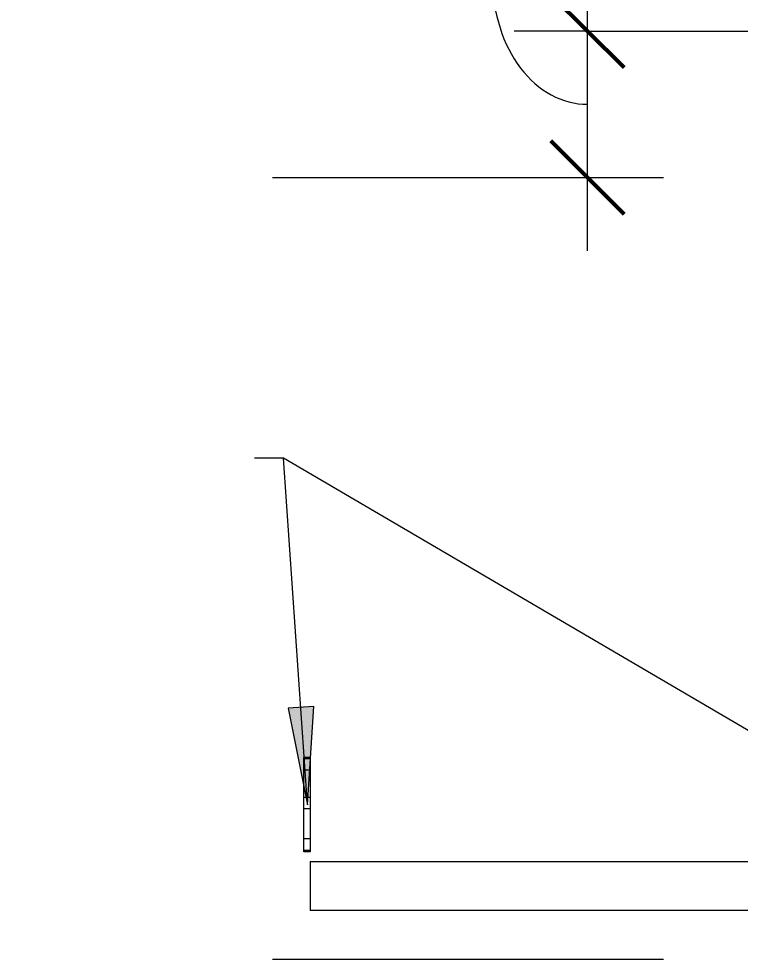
# Model space of a CAD drawing. Header units: inches. Extents: x 6 to 15224, y -733 to 6300.
# Drawn here: x 1276.9 to 1395, y 5221 to 5375 of the extents above; entities that cross this region are included whole.
import ezdxf

# ---------------------------------------------------------------- set-up
doc = ezdxf.new("R2010")
doc.units = ezdxf.units.IN
doc.header["$MEASUREMENT"] = 0
doc.linetypes.add('Center 1_2_', pattern=[112, 64, -16, 16, -16])
for name, color, linetype, lineweight in [('A-ANNO-DIMS', 211, 'Continuous', 13), ('A-ANNO-DIMS-128', 211, 'Continuous', 13), ('A-FLOR-LEVL', 51, 'Continuous', 13), ('A-GENM', 13, 'Continuous', 18), ('A-ROOF', 132, 'Continuous', 18), ('G-ANNO-TEXT', 231, 'Continuous', 13)]:
    doc.layers.add(name, color=color, linetype=linetype, lineweight=lineweight)
doc.styles.add('Open Sans_5', font='OpenSans-Regular.ttf', dxfattribs={"height": 12})
doc.styles.add('Open Sans_8', font='OpenSans-Regular.ttf', dxfattribs={"width": 0.88, "height": 12})
doc.dimstyles.new('Linear_-_3_32__2', dxfattribs={"dimscale": 12, "dimtxt": 12.89496, "dimasz": 1, "dimexe": 1, "dimexo": 0.666667, "dimgap": 0.333333, "dimtad": 1, "dimdec": 8, "dimrnd": 0.003906, "dimzin": 3, "dimdsep": 46, "dimlunit": 4, "dimtxsty": 'Open Sans_8', "dimblk1": 'OBLIQUE', "dimblk2": 'OBLIQUE', "dimsah": 1, "dimcen": 0.09, "dimdle": 1, "dimadec": 3, "dimazin": 2, "dimtfac": 1, "dimtdec": 4, "dimtix": 1, "dimtmove": 1, "dimatfit": 3, "dimfxl": 1, "dimtvp": 1, "dimtfill": 1, "dimfrac": 2, "dimtolj": 1, "dimtzin": 0, "dimarcsym": 2})

# ---------------------------------------------------------------- blocks, each defined once
blk = doc.blocks.new('DIMBLOCK35-WEST ELEVATION')
at = {"layer": 'A-ANNO-DIMS-128'}
for p, q in [((1369.98, 5337), (1369.98, 5385)), ((1369.98, 5373), (1357.98, 5373)), ((1369.98, 5373), (1407.17, 5373)), ((1369.98, 5349), (1369.5, 5349)), ((1369.98, 5349), (1381.98, 5349))]:
    blk.add_line(p, q, dxfattribs=at)
at = {"layer": 'A-ANNO-DIMS-128', "lineweight": 50}
for p, q in [((1369.98, 5373), (1363.98, 5379)), ((1369.98, 5373), (1375.98, 5367)), ((1369.98, 5349), (1363.98, 5355)), ((1369.98, 5349), (1375.98, 5343))]:
    blk.add_line(p, q, dxfattribs=at)
at = {"layer": 'A-ANNO-DIMS-128'}
blk.add_ellipse((1369.98, 5381.26), major_axis=(0, 20.26), ratio=0.76572, start_param=1.570796, end_param=3.141593, dxfattribs=at)
at = {"layer": 'A-ANNO-DIMS-128', "color": 0, "insert": (1349.84, 5381.26), "char_height": 12, "width": 45.0403, "attachment_point": 1, "rotation": 90, "line_spacing_factor": 1.151336, "style": 'Open Sans_8', "bg_fill": 3, "box_fill_scale": 1.25, "bg_fill_color": 256, "bg_fill_true_color": 13158600, "bg_fill_transparency": 0}
blk.add_mtext('2\' - 0"', dxfattribs=at)
blk = doc.blocks.new('_Oblique')
at = {"color": 0, "linetype": 'ByBlock', "lineweight": -2}
blk.add_line((-0.5, -0.5), (0.5, 0.5), dxfattribs=at)

msp = doc.modelspace()

# ---------------------------------------------------------------- hatches: boundary and pattern name
at = {"layer": 'G-ANNO-TEXT'}
msp.add_hatch(color=7, dxfattribs=at).paths.add_polyline_path([(1324.16114006, 5246.29368282), (1325.14709616, 5262.4015995), (1320.94446491, 5262.10791977)])

# ---------------------------------------------------------------- linework, layer by layer
at = {"layer": 'A-FLOR-LEVL', "linetype": 'Center 1_2_'}
for p, q in [((1318.4277019, 5349), (5455.71284829, 5349)), ((1318.4277019, 5221), (5455.71284829, 5221))]:
    msp.add_line(p, q, dxfattribs=at)
at = {"layer": 'A-GENM'}
for p, q in [((1323.54666239, 5253.9032612), (1323.54666239, 5254.03636864)), ((1324.54666239, 5254.03636864), (1323.54666239, 5254.03636864)), ((1323.54666239, 5253.80217273), (1323.54666239, 5253.9032612)), ((1324.54666239, 5253.9032612), (1323.54666239, 5253.9032612)), ((1323.54666239, 5251.92860547), (1323.54666239, 5253.80217273)), ((1324.54666239, 5253.80217273), (1323.54666239, 5253.80217273)), ((1324.54666239, 5254.03636864), (1324.54666239, 5253.9032612)), ((1324.54666239, 5253.9032612), (1324.54666239, 5253.80217273)), ((1324.54666239, 5253.80217273), (1324.54666239, 5251.92860547)), ((1323.54666239, 5247.47888323), (1323.54666239, 5251.92860547)), ((1324.54666239, 5251.92860547), (1323.54666239, 5251.92860547)), ((1324.54666239, 5251.92860547), (1324.54666239, 5247.47888323)), ((1323.54666239, 5245.60531596), (1323.54666239, 5247.47888323)), ((1324.54666239, 5247.47888323), (1323.54666239, 5247.47888323)), ((1324.54666239, 5247.47888323), (1324.54666239, 5245.60531596)), ((1323.54666239, 5240.6872019), (1323.54666239, 5245.60531596)), ((1324.54666239, 5245.60531596), (1323.54666239, 5245.60531596)), ((1324.54666239, 5245.60531596), (1324.54666239, 5240.6872019)), ((1323.54666239, 5238.81363464), (1323.54666239, 5240.6872019)), ((1324.54666239, 5240.6872019), (1323.54666239, 5240.6872019)), ((1324.54666239, 5240.6872019), (1324.54666239, 5238.81363464)), ((1323.54666239, 5238.72764083), (1323.54666239, 5238.81363464)), ((1324.54666239, 5238.81363464), (1323.54666239, 5238.81363464)), ((1323.54666239, 5238.57943873), (1323.54666239, 5238.72764083)), ((1324.54666239, 5238.72764083), (1323.54666239, 5238.72764083)), ((1324.54666239, 5238.57943873), (1323.54666239, 5238.57943873)), ((1324.54666239, 5238.81363464), (1324.54666239, 5238.72764083)), ((1324.54666239, 5238.72764083), (1324.54666239, 5238.57943873))]:
    msp.add_line(p, q, dxfattribs=at)
at = {"layer": 'A-ROOF'}
for p, q in [((1324.54666239, 5237), (1324.54666239, 5229)), ((1324.54666239, 5237), (1705.92166239, 5237)), ((1705.92166239, 5229), (1324.54666239, 5229))]:
    msp.add_line(p, q, dxfattribs=at)
at = {"layer": 'G-ANNO-TEXT', "color": 7}
for p, q in [((1320.1955543, 5303.04221776), (1281.17340231, 5303.04221776)), ((1320.1955543, 5303.04221776), (1281.17340231, 5303.04221776)), ((1324.16114006, 5246.29368282), (1320.1955543, 5303.04221776)), ((1412.51077992, 5248.94351193), (1320.1955543, 5303.04221776)), ((1325.14709616, 5262.4015995), (1320.94446491, 5262.10791977)), ((1324.16114006, 5246.29368282), (1325.14709616, 5262.4015995)), ((1320.94446491, 5262.10791977), (1324.16114006, 5246.29368282))]:
    msp.add_line(p, q, dxfattribs=at)

# ---------------------------------------------------------------- next in the draw order: texts
at = {"layer": 'G-ANNO-TEXT', "color": 7, "insert": (1067.58343989, 5308.37397629), "char_height": 12, "width": 244.824, "attachment_point": 1, "style": 'Open Sans_5', "bg_fill": 3, "box_fill_scale": 1.25, "bg_fill_color": 256, "bg_fill_true_color": 13158600, "bg_fill_transparency": 0}
msp.add_mtext('POWER AND STRUCTURE ', dxfattribs=at)

# ---------------------------------------------------------------- next in the draw order: dimensions: what is measured, and where the dimension line sits
at = {"layer": 'A-ANNO-DIMS'}
dim = msp.add_linear_dim(base=(1369.9826514577, 5373), p1=(1361.4973700834, 5349), p2=(1415.1716623918, 5373), angle=90, dimstyle='Linear_-_3_32__2', override={"dimpost": '<>', "dimfxl": 58.79566}, dxfattribs=at)
dim.commit()
dim.dimension.update_dxf_attribs({"geometry": 'DIMBLOCK35-WEST ELEVATION', "text_midpoint": (1357.8378428365, 5403.7799693408), "dimtype": 160, "text_rotation": 90})

doc.saveas('drawing.dxf')
